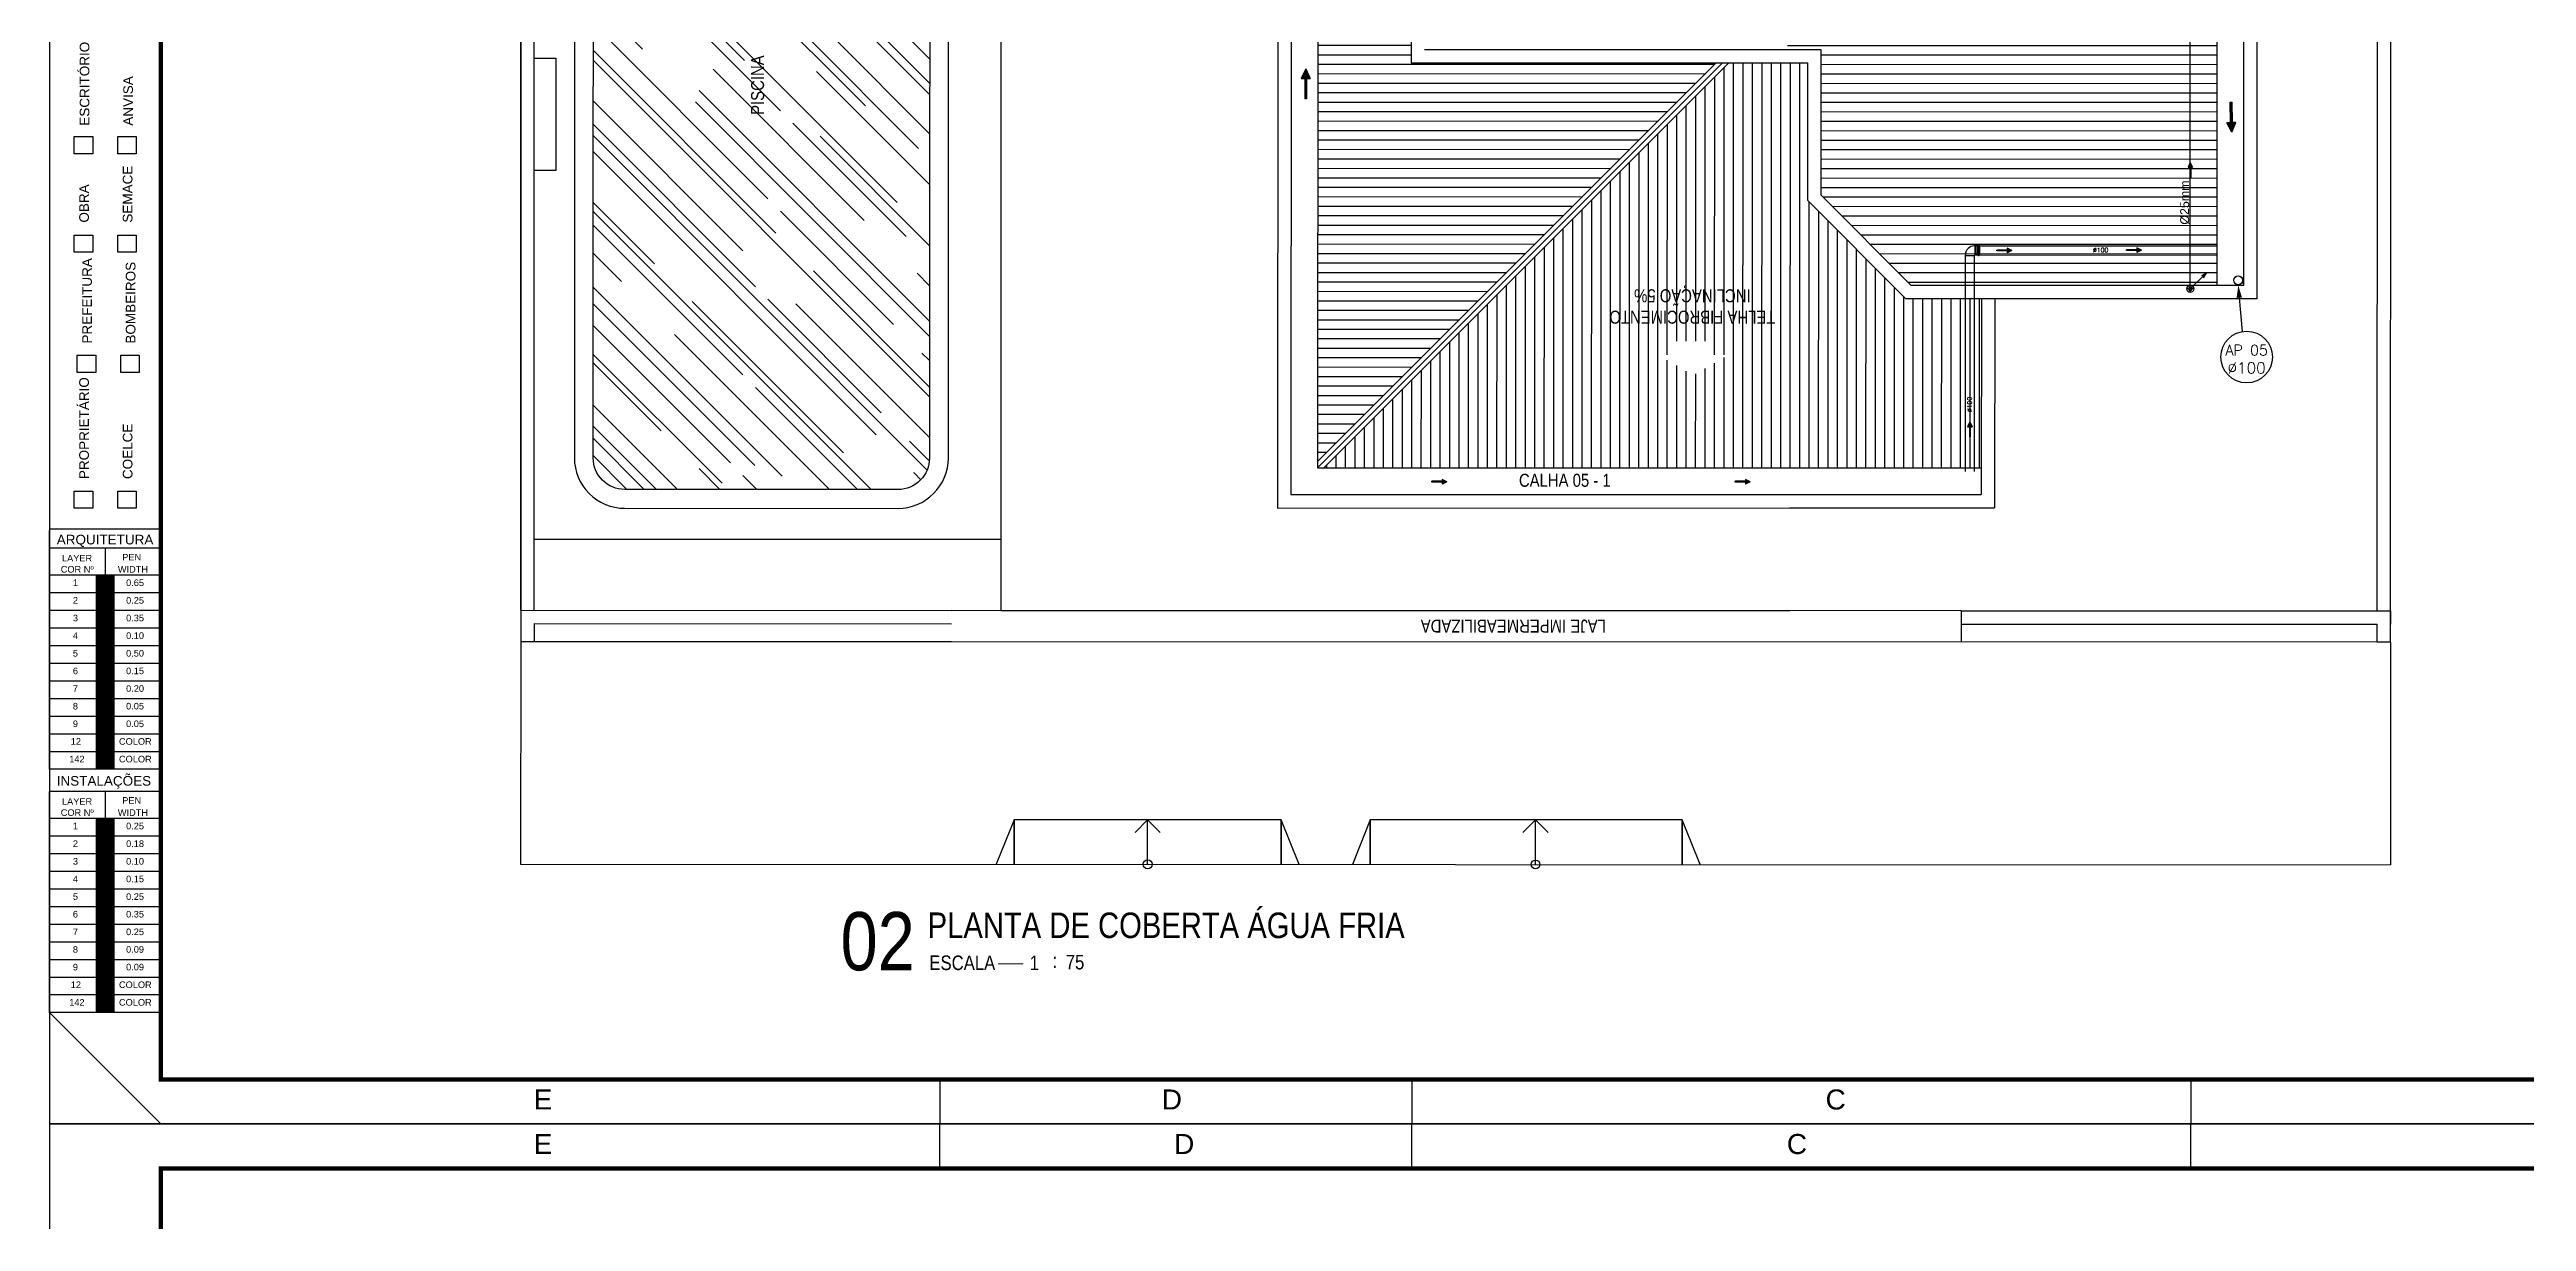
# Model space of a CAD drawing. Header units: millimetres. Extents: x 3923 to 4007, y 744 to 982.
# Drawn here: x 3923 to 3978.7, y 860.6 to 886.9 of the extents above; entities that cross this region are included whole.
import ezdxf
from ezdxf.enums import TextEntityAlignment as Align

# ---------------------------------------------------------------- set-up
doc = ezdxf.new("R2010")
doc.units = ezdxf.units.MM
doc.header["$LTSCALE"] = 20
doc.linetypes.add('CONTINU', pattern=[0])
for name, color, linetype in [('A-PEN-C', 4, 'Continuous'), ('A-PEN-W', 7, 'Continuous'), ('AF', 5, 'Continuous'), ('COTAS', 7, 'Continuous'), ('E-txt-g', 3, 'Continuous'), ('E-TXT-Y', 2, 'Continuous'), ('HIDROSSANITÁRIO', 8, 'Continuous'), ("PRANCHA - PROJETU'S", 7, 'Continuous'), ('TEXTO', 3, 'Continuous'), ('Texto-Tubos', 7, 'Continuous'), ('TigreCad', 3, 'Continuous'), ('Tinterno', 9, 'Continuous')]:
    doc.layers.add(name, color=color, linetype=linetype)
doc.layers.add('E-Txt-W', color=7, linetype='Continuous', lineweight=20)
doc.styles.add('ARIAL', font='arial.ttf', dxfattribs={"height": 2})
doc.styles.add('F2', font='ARIALN.TTF')
doc.styles.add('REG60', font='romans.shx', dxfattribs={"width": 0.8, "height": 0.15})
doc.styles.add('REG80', font='romans.shx', dxfattribs={"width": 0.8, "height": 0.2})
doc.styles.add('ROMANS', font='romans__.ttf', dxfattribs={"height": 0.1})
doc.styles.get("Standard").update_dxf_attribs({"font": 'arial.ttf'})
doc.styles.add('TCTUBOS-TXT', font='txt.shx')
pattern_1 = [(179.980357, (4161.72165, -2060.0144), (-7.2854e-05, -0.212499988), [])]

# ---------------------------------------------------------------- blocks, each defined once
blk = doc.blocks.new('ADFSGASDFG')
at = {"layer": "PRANCHA - PROJETU'S"}
h = blk.add_hatch(color=1, dxfattribs=at)
h.set_gradient(color1=(255, 0, 0), color2=(255, 0, 0), tint=1)
h.paths.add_polyline_path([(278.03, 60.265), (277.634, 60.265), (277.634, 59.869), (278.03, 59.869)])
h = blk.add_hatch(color=1, dxfattribs=at)
h.set_gradient(color1=(255, 255, 0), color2=(255, 255, 0), tint=1)
h.paths.add_polyline_path([(278.03, 59.473), (278.03, 59.869), (277.634, 59.869), (277.634, 59.473)])
h = blk.add_hatch(color=1, dxfattribs=at)
h.set_gradient(color1=(0, 255, 0), color2=(0, 255, 0), tint=1)
h.paths.add_polyline_path([(278.03, 59.473), (277.634, 59.473), (277.634, 59.077), (278.03, 59.077)])
h = blk.add_hatch(color=1, dxfattribs=at)
h.set_gradient(color1=(0, 255, 255), color2=(0, 255, 255), tint=1)
h.paths.add_polyline_path([(278.03, 59.077), (277.634, 59.077), (277.634, 58.681), (278.03, 58.681)])
h = blk.add_hatch(color=1, dxfattribs=at)
h.set_gradient(color1=(0, 0, 255), color2=(0, 0, 255), tint=1)
h.paths.add_polyline_path([(278.03, 58.681), (277.634, 58.681), (277.634, 58.285), (278.03, 58.285)])
h = blk.add_hatch(color=1, dxfattribs=at)
h.set_gradient(color1=(255, 0, 255), color2=(255, 0, 255), tint=1)
h.paths.add_polyline_path([(278.03, 58.285), (277.634, 58.285), (277.634, 57.889), (278.03, 57.889)])
h = blk.add_hatch(color=1, dxfattribs=at)
h.set_gradient(color1=(255, 255, 255), tint=1)
h.paths.add_polyline_path([(278.03, 57.889), (277.634, 57.889), (277.634, 57.493), (278.03, 57.493)])
h = blk.add_hatch(color=1, dxfattribs=at)
h.set_gradient(color1=(128, 128, 128), color2=(128, 128, 128), tint=1)
h.paths.add_polyline_path([(278.03, 57.493), (277.634, 57.493), (277.634, 57.097), (278.03, 57.097)])
h = blk.add_hatch(color=1, dxfattribs=at)
h.set_gradient(color1=(192, 192, 192), color2=(192, 192, 192), tint=1)
h.paths.add_polyline_path([(278.03, 57.097), (277.634, 57.097), (277.634, 56.701), (278.03, 56.701)])
h = blk.add_hatch(color=1, dxfattribs=at)
h.set_gradient(color1=(204, 0, 0), color2=(204, 0, 0), tint=1)
h.paths.add_polyline_path([(278.03, 56.305), (278.03, 56.701), (277.634, 56.701), (277.634, 56.305)])
h = blk.add_hatch(color=1, dxfattribs=at)
h.set_gradient(color1=(0, 153, 204), color2=(0, 153, 204), tint=1)
h.paths.add_polyline_path([(278.03, 56.305), (277.634, 56.305), (277.634, 55.909), (278.03, 55.909)])
h = blk.add_hatch(color=1, dxfattribs=at)
h.set_gradient(color1=(255, 0, 0), color2=(255, 0, 0), tint=1)
h.paths.add_polyline_path([(278.03, 54.802), (277.634, 54.802), (277.634, 54.406), (278.03, 54.406)])
h = blk.add_hatch(color=1, dxfattribs=at)
h.set_gradient(color1=(255, 255, 0), color2=(255, 255, 0), tint=1)
h.paths.add_polyline_path([(278.03, 54.01), (278.03, 54.406), (277.634, 54.406), (277.634, 54.01)])
h = blk.add_hatch(color=1, dxfattribs=at)
h.set_gradient(color1=(0, 255, 0), color2=(0, 255, 0), tint=1)
h.paths.add_polyline_path([(278.03, 54.01), (277.634, 54.01), (277.634, 53.614), (278.03, 53.614)])
h = blk.add_hatch(color=1, dxfattribs=at)
h.set_gradient(color1=(0, 255, 255), color2=(0, 255, 255), tint=1)
h.paths.add_polyline_path([(278.03, 53.614), (277.634, 53.614), (277.634, 53.218), (278.03, 53.218)])
h = blk.add_hatch(color=1, dxfattribs=at)
h.set_gradient(color1=(0, 0, 255), color2=(0, 0, 255), tint=1)
h.paths.add_polyline_path([(278.03, 53.218), (277.634, 53.218), (277.634, 52.822), (278.03, 52.822)])
h = blk.add_hatch(color=1, dxfattribs=at)
h.set_gradient(color1=(255, 0, 255), color2=(255, 0, 255), tint=1)
h.paths.add_polyline_path([(278.03, 52.822), (277.634, 52.822), (277.634, 52.426), (278.03, 52.426)])
h = blk.add_hatch(color=1, dxfattribs=at)
h.set_gradient(color1=(255, 255, 255), tint=1)
h.paths.add_polyline_path([(278.03, 52.426), (277.634, 52.426), (277.634, 52.03), (278.03, 52.03)])
h = blk.add_hatch(color=1, dxfattribs=at)
h.set_gradient(color1=(128, 128, 128), color2=(128, 128, 128), tint=1)
h.paths.add_polyline_path([(278.03, 52.03), (277.634, 52.03), (277.634, 51.634), (278.03, 51.634)])
h = blk.add_hatch(color=1, dxfattribs=at)
h.set_gradient(color1=(192, 192, 192), color2=(192, 192, 192), tint=1)
h.paths.add_polyline_path([(278.03, 51.634), (277.634, 51.634), (277.634, 51.238), (278.03, 51.238)])
h = blk.add_hatch(color=1, dxfattribs=at)
h.set_gradient(color1=(204, 0, 0), color2=(204, 0, 0), tint=1)
h.paths.add_polyline_path([(278.03, 50.842), (278.03, 51.238), (277.634, 51.238), (277.634, 50.842)])
h = blk.add_hatch(color=1, dxfattribs=at)
h.set_gradient(color1=(0, 153, 204), color2=(0, 153, 204), tint=1)
h.paths.add_polyline_path([(278.03, 50.842), (277.634, 50.842), (277.634, 50.446), (278.03, 50.446)])
at = {"layer": "PRANCHA - PROJETU'S", "color": 1}
for p, q in [((360.678, 107.346), (276.578, 107.346)), ((276.578, 107.346), (276.578, 47.946)), ((296.578, 106.346), (296.578, 107.346)), ((307.178, 106.346), (307.178, 107.346)), ((279.078, 47.946), (276.578, 50.446)), ((296.578, 48.946), (296.578, 47.946)), ((307.178, 48.946), (307.178, 47.946)), ((307.178, 48.946), (307.178, 47.946)), ((276.578, 47.946), (360.678, 47.946))]:
    blk.add_line(p, q, dxfattribs=at)
at = {"layer": "PRANCHA - PROJETU'S"}
for p, q in [((279.086, 61.299), (276.578, 61.299)), ((276.578, 55.909), (276.578, 61.272)), ((279.086, 60.876), (276.578, 60.876)), ((279.086, 60.876), (276.578, 60.876)), ((277.832, 60.265), (277.832, 60.876)), ((279.086, 60.876), (279.086, 55.909)), ((279.086, 60.265), (276.578, 60.265)), ((277.634, 55.909), (277.634, 60.265)), ((278.03, 55.909), (278.03, 60.265)), ((279.086, 59.869), (276.578, 59.869)), ((279.086, 59.473), (276.578, 59.473)), ((279.086, 59.077), (276.578, 59.077)), ((279.086, 58.681), (276.578, 58.681)), ((279.086, 58.285), (276.578, 58.285)), ((279.086, 57.889), (276.578, 57.889)), ((279.086, 57.493), (276.578, 57.493)), ((279.086, 57.097), (276.578, 57.097)), ((279.086, 56.701), (276.578, 56.701)), ((279.086, 56.305), (276.578, 56.305)), ((279.086, 55.909), (276.578, 55.909)), ((279.086, 55.413), (276.578, 55.413)), ((276.578, 50.446), (276.578, 55.413)), ((277.832, 54.802), (277.832, 55.413)), ((279.086, 55.413), (279.086, 50.446)), ((279.086, 54.802), (276.578, 54.802)), ((277.634, 50.446), (277.634, 54.802)), ((278.03, 50.446), (278.03, 54.802)), ((279.086, 54.406), (276.578, 54.406)), ((279.086, 54.01), (276.578, 54.01)), ((279.086, 53.614), (276.578, 53.614)), ((279.086, 53.218), (276.578, 53.218)), ((279.086, 52.822), (276.578, 52.822)), ((279.086, 52.426), (276.578, 52.426)), ((279.086, 52.03), (276.578, 52.03)), ((279.086, 51.634), (276.578, 51.634)), ((279.086, 51.238), (276.578, 51.238)), ((279.086, 50.842), (276.578, 50.842)), ((279.086, 50.446), (276.578, 50.446))]:
    blk.add_line(p, q, dxfattribs=at)
at = {"layer": "PRANCHA - PROJETU'S", "color": 4, "const_width": 0.1}
blk.add_lwpolyline([(279.078, 106.346), (359.678, 106.346), (359.678, 48.946), (279.078, 48.946)], close=True, dxfattribs=at)
at = {"layer": "PRANCHA - PROJETU'S"}
for points in [[(277.13, 70.118), (277.548, 70.118), (277.548, 69.732), (277.13, 69.732)], [(278.109, 70.118), (278.526, 70.118), (278.526, 69.732), (278.109, 69.732)], [(277.13, 67.904), (277.548, 67.904), (277.548, 67.518), (277.13, 67.518)], [(278.109, 67.904), (278.526, 67.904), (278.526, 67.518), (278.109, 67.518)], [(277.197, 65.206), (277.615, 65.206), (277.615, 64.821), (277.197, 64.821)], [(278.176, 65.206), (278.594, 65.206), (278.594, 64.821), (278.176, 64.821)], [(277.13, 62.158), (277.548, 62.158), (277.548, 61.773), (277.13, 61.773)], [(278.109, 62.158), (278.526, 62.158), (278.526, 61.773), (278.109, 61.773)]]:
    blk.add_lwpolyline(points, close=True, dxfattribs=at)
at = {"layer": "PRANCHA - PROJETU'S", "color": 50, "linetype": 'Continuous', "style": 'ARIAL'}
for s, p in [('E', (287.661, 106.896)), ('D', (302.065, 106.896)), ('C', (315.828, 106.896)), ('E', (287.661, 48.496)), ('D', (301.788, 48.496)), ('C', (316.698, 48.496)), ('C', (316.698, 48.496))]:
    blk.add_text(s, height=0.45, dxfattribs=at).set_placement(p, align=Align.MIDDLE)
at = {"layer": "PRANCHA - PROJETU'S", "color": 2, "style": 'ARIAL'}
for s, height, p in [('ESCRITÓRIO', 0.2168, (277.256, 70.361)), ('ANVISA', 0.2168, (278.235, 70.361)), ('OBRA', 0.2168, (277.245, 68.185)), ('SEMACE', 0.2168, (278.224, 68.185)), ('PREFEITURA', 0.2168, (277.312, 65.469)), ('BOMBEIROS', 0.2168, (278.291, 65.469)), ('PROPRIETÁRIO', 0.21676, (277.245, 62.426)), ('COELCE', 0.2168, (278.224, 62.426))]:
    blk.add_text(s, height=height, rotation=90, dxfattribs=at).set_placement(p, align=Align.TOP_LEFT)
for s, p in [('ARQUITETURA', (276.74, 61.176)), ('INSTALAÇÕES', (276.74, 55.759))]:
    blk.add_text(s, height=0.21676, dxfattribs=at).set_placement(p, align=Align.TOP_LEFT)
at = {"layer": "PRANCHA - PROJETU'S", "style": 'ARIAL'}
for s, height, p in [('LAYER', 0.1479, (276.858, 60.724)), ('PEN', 0.1479, (278.211, 60.747)), ('COR Nº', 0.1479, (276.83, 60.474)), ('1', 0.148, (277.102, 60.173)), ('WIDTH', 0.1479, (278.113, 60.474)), ('0.65', 0.1479, (278.298, 60.173)), ('2', 0.148, (277.102, 59.777)), ('0.25', 0.1479, (278.298, 59.777)), ('4', 0.148, (277.102, 58.985)), ('3', 0.148, (277.102, 59.381)), ('0.35', 0.1479, (278.298, 59.381)), ('0.10', 0.1479, (278.298, 58.985)), ('5', 0.148, (277.102, 58.589)), ('0.50', 0.1479, (278.298, 58.589)), ('6', 0.148, (277.102, 58.193)), ('0.15', 0.1479, (278.298, 58.193)), ('8', 0.148, (277.102, 57.401)), ('7', 0.148, (277.102, 57.797)), ('0.20', 0.1479, (278.298, 57.797)), ('0.05', 0.1479, (278.298, 57.401)), ('9', 0.148, (277.102, 57.005)), ('0.05', 0.1479, (278.298, 57.005)), ('142', 0.1479, (277.02, 56.213)), ('12', 0.1479, (277.055, 56.609)), ('COLOR', 0.1479, (278.138, 56.609)), ('COLOR', 0.1479, (278.138, 56.213)), ('LAYER', 0.1479, (276.858, 55.261)), ('PEN', 0.1479, (278.211, 55.284)), ('COR Nº', 0.1479, (276.83, 55.011)), ('1', 0.148, (277.102, 54.71)), ('WIDTH', 0.1479, (278.113, 55.011)), ('0.25', 0.1479, (278.298, 54.71)), ('2', 0.148, (277.102, 54.314)), ('0.18', 0.1479, (278.298, 54.314)), ('4', 0.148, (277.102, 53.522)), ('3', 0.148, (277.102, 53.918)), ('0.10', 0.1479, (278.298, 53.918)), ('0.15', 0.1479, (278.298, 53.522)), ('5', 0.148, (277.102, 53.126)), ('0.25', 0.1479, (278.298, 53.126)), ('6', 0.148, (277.102, 52.73)), ('7', 0.148, (277.102, 52.334)), ('0.35', 0.1479, (278.298, 52.73)), ('0.25', 0.1479, (278.298, 52.334)), ('8', 0.148, (277.102, 51.938)), ('0.09', 0.1479, (278.298, 51.938)), ('9', 0.148, (277.102, 51.542)), ('0.09', 0.1479, (278.298, 51.542)), ('142', 0.1479, (277.02, 50.75)), ('12', 0.1479, (277.055, 51.146)), ('COLOR', 0.1479, (278.138, 51.146)), ('COLOR', 0.1479, (278.138, 50.75))]:
    blk.add_text(s, height=height, dxfattribs=at).set_placement(p, align=Align.TOP_LEFT)
blk = doc.blocks.new('IND_DES')
at = {"layer": 'E-Txt-W', "color": 7}
blk.add_line((0.027, -0.243), (0.198, -0.243), dxfattribs=at)
at = {"layer": 'E-txt-g', "color": 7, "style": 'F2'}
for s, p in [('ESCALA', (-0.446, -0.286)), ('1', (0.243, -0.286)), (':', (0.399, -0.271))]:
    blk.add_text(s, height=0.1, dxfattribs=at).set_placement(p)
blk.add_attdef('ESCALA', (0.49, -0.281), '', height=0.1, dxfattribs=at)
at = {"layer": 'E-Txt-W', "color": 6, "style": 'F2'}
blk.add_attdef('00', text='', height=0.4, dxfattribs=at).set_placement((-0.708, -0.288), align=Align.CENTER)
at = {"layer": 'E-TXT-Y', "color": 7, "style": 'F2'}
for tag, p in [('PROJETO', (-0.456, 0.183)), ('DESENHO', (-0.458, -0.066))]:
    blk.add_attdef(tag, p, '', height=0.175, dxfattribs=at)
blk = doc.blocks.new('TXT-AMB75')
at = {"layer": 'E-txt-g', "style": 'REG80', "width": 0.8, "flags": 8}
blk.add_attdef('TXT', text='', height=0.2, dxfattribs=at).set_placement((0.005, 0.296), align=Align.CENTER)
at = {"layer": 'E-Txt-W', "style": 'REG60', "width": 0.8, "flags": 8}
blk.add_attdef('TXT', text='', height=0.15, dxfattribs=at).set_placement((0.005, 0.027), align=Align.CENTER)
blk = doc.blocks.new('Seta')
at = {"layer": 'AF'}
blk.add_hatch(color=256, dxfattribs=at).paths.add_polyline_path([(-0.115, 0.004), (-0.115, -0.006), (0, -0.006), (0, -0.027), (0.053, -0.001), (0, 0.024), (0, 0.004)])
for p, q in [((0, 0.004), (-0.115, 0.004)), ((-0.115, -0.006), (-0.115, 0.004)), ((0.053, -0.001), (0, 0.024)), ((0, 0.024), (0, 0.004)), ((0, -0.006), (-0.115, -0.006)), ((0.053, -0.001), (0, -0.027)), ((0, -0.006), (0, -0.027))]:
    blk.add_line(p, q, dxfattribs=at)
blk = doc.blocks.new('CIRCULOS')
at = {"layer": 'COTAS'}
for p, q in [((-4, 0), (4, 0)), ((0, 4), (0, -4))]:
    blk.add_line(p, q, dxfattribs=at)
for radius in [2, 1]:
    blk.add_circle((0, 0), radius, dxfattribs=at)
blk = doc.blocks.new('j9n100p')
at = {"layer": 'TigreCad'}
for p, q in [((55, 51), (49, 51)), ((57, 53), (55, 51)), ((77, 53), (57, 53)), ((57, 53), (57, -53)), ((89, 53), (77, 53)), ((77, 53), (77, 53)), ((77, 53), (77, -53)), ((90, 57), (90, 54)), ((101, 58), (91, 58)), ((91, 57), (91, -57)), ((101, 57), (101, -57)), ((102, 57), (103, 54)), ((108, 53), (104, 53)), ((108, 53), (108, -53)), ((-51, -60), (-51, -49)), ((51, -60), (51, -52)), ((55, -51), (52, -51)), ((57, -53), (55, -51)), ((77, -53), (57, -53)), ((89, -53), (77, -53)), ((77, -53), (77, -53)), ((90, -57), (90, -54)), ((101, -58), (91, -58)), ((102, -57), (103, -54)), ((108, -53), (104, -53))]:
    blk.add_line(p, q, dxfattribs=at)
for centre, radius, start, end in [((49, -49), 99.4, 90, 180), ((89, 54), 1, 270, 355), ((91, 57), 1, 90, 175), ((101, 57), 1, 15, 90), ((104, 54), 1, 195, 270), ((52, -52), 1, 90, 180), ((89, -54), 1, 5, 90), ((91, -57), 1, 185, 270), ((101, -57), 1, 270, 345), ((104, -54), 1, 90, 165)]:
    blk.add_arc(centre, radius, start, end, dxfattribs=at)
at = {"layer": 'Tinterno'}
for p, q in [((55, 51), (55, -51)), ((77, 53), (77, -53)), ((90, 53), (90, -53)), ((103, 53), (103, -53)), ((51, -60), (-51, -60))]:
    blk.add_line(p, q, dxfattribs=at)
blk = doc.blocks.new('11031030d')
at = {"layer": 'TigreCad'}
blk.add_circle((0, 0), 50.8, dxfattribs=at)
at = {"layer": 'Tinterno'}
blk.add_circle((0, 0), 49, dxfattribs=at)

msp = doc.modelspace()

# ---------------------------------------------------------------- hatches: boundary and pattern name
at = {"layer": 'HIDROSSANITÁRIO', "linetype": 'Continuous'}
h = msp.add_hatch(dxfattribs=at)
h.set_pattern_fill('ANSI31', color=256, scale=1.7, angle=134.9804, style=0)
h.set_pattern_definition(pattern_1)
h.paths.add_polyline_path([(3970.115, 907.408), (3970.113, 900.94), (3974.721, 900.938), (3974.723, 907.406), (3972.623, 907.407)])
h.paths.add_polyline_path([(3962.075, 912.311), (3962.071, 900.943), (3970.113, 900.94), (3970.115, 907.408), (3968.823, 907.408), (3968.223, 907.409), (3968.225, 912.309)])
h.paths.add_polyline_path([(3967.875, 903.198), (3968.18, 903.198), (3968.18, 903.533), (3968.639, 902.739), (3968.18, 901.945), (3968.18, 902.28), (3967.874, 902.28)], flags=16)
h.paths.add_polyline_path([(3962.071, 900.943), (3962.069, 893.709), (3970.111, 893.707), (3970.113, 900.94)])
h.paths.add_polyline_path([(3962.069, 893.709), (3962.066, 886.911), (3962.816, 886.91), (3962.815, 883.65), (3964.848, 881.616), (3970.107, 881.615), (3970.111, 893.707)])
h.paths.add_polyline_path([(3967.776, 891.067), (3968.082, 891.067), (3968.082, 891.403), (3968.541, 890.608), (3968.082, 889.814), (3968.082, 890.15), (3967.776, 890.15)], flags=16)
h.paths.add_polyline_path([(3970.111, 893.707), (3970.107, 881.615), (3971.714, 881.614), (3971.719, 893.706)])
h.paths.add_polyline_path([(3970.113, 900.94), (3970.111, 893.707), (3971.719, 893.706), (3971.721, 900.707), (3972.321, 900.707), (3974.721, 900.706), (3974.721, 900.938)])
h.paths.add_polyline_path([(3967.692, 901.252), (3967.693, 904.275), (3967.031, 904.276), (3967.03, 901.252)], flags=24)
h.paths.add_polyline_path([(3967.098, 901.259), (3967.099, 904.269), (3966.646, 904.269), (3966.645, 901.259)], flags=24)
h.paths.add_polyline_path([(3967.54, 899.381), (3966.749, 899.381), (3966.749, 898.777), (3967.54, 898.777)], flags=24)
h.paths.add_polyline_path([(3967.594, 889.122), (3967.595, 892.145), (3966.933, 892.145), (3966.932, 889.122)], flags=24)
h.paths.add_polyline_path([(3967, 889.129), (3967.001, 892.138), (3966.548, 892.138), (3966.547, 889.129)], flags=24)
h.paths.add_polyline_path([(3967.621, 881.154), (3967.621, 881.76), (3967.018, 881.761), (3967.017, 881.154)], flags=9)
h = msp.add_hatch(dxfattribs=at)
h.set_pattern_fill('ANSI31', color=256, scale=1.7, angle=134.9804, style=0)
h.set_pattern_definition(pattern_1)
h.paths.add_polyline_path([(3952.1, 893.713), (3952.1, 893.384), (3951.91, 893.713), (3951.519, 893.713), (3951.513, 877.664), (3960.467, 886.611), (3953.616, 886.614), (3953.619, 893.712)])
h.paths.add_polyline_path([(3951.521, 900.946), (3951.519, 893.713), (3951.91, 893.713), (3951.641, 894.179), (3952.1, 894.973), (3952.1, 894.637), (3952.406, 894.637), (3952.406, 893.713), (3953.619, 893.712), (3953.621, 900.945)])
h.paths.add_polyline_path([(3951.522, 905.014), (3951.521, 900.946), (3953.621, 900.945), (3953.622, 905.014)])
h.paths.add_polyline_path([(3953.557, 892.832), (3953.558, 895.669), (3952.896, 895.67), (3952.895, 892.832)], flags=9)
h.paths.add_polyline_path([(3952.962, 892.31), (3952.964, 896.191), (3952.511, 896.192), (3952.51, 892.31)], flags=9)
h.paths.add_polyline_path([(3958.457, 886.068), (3957.665, 886.068), (3957.665, 885.464), (3958.457, 885.464)], flags=24)
h.paths.add_polyline_path([(3954.082, 899.386), (3953.475, 899.386), (3953.475, 898.782), (3954.082, 898.782)], flags=9)
h.paths.add_polyline_path([(3952.677, 899.386), (3951.886, 899.386), (3951.885, 898.783), (3952.677, 898.782)], flags=24)
at = {"layer": 'HIDROSSANITÁRIO'}
h = msp.add_hatch(dxfattribs=at)
h.set_pattern_fill('AR-RROOF', color=256, scale=1.2, angle=134.9804, style=0)
h.set_pattern_definition([(134.980357, (4160.7897, -2060.3509), (-2.7149408, 1.0191646), [18, -2.4, 6, -1.2]), (134.980357, (4159.2372, -2059.6461), (-0.2806921, -1.97697444), [3.6, -0.396, 7.2, -0.9]), (134.980357, (4159.6441, -2060.6475), (-4.97954205, 3.84553988), [9.6, -1.68, 4.8, -1.2])])
edge = h.paths.add_edge_path()
edge.add_arc((3942.094, 894.432), 0.706, -0.0196, 89.9804, ccw=False)
edge.add_line((3942.8, 894.432), (3942.794, 877.738))
edge.add_arc((3942.089, 877.738), 0.706, 269.9804, 359.9804, ccw=False)
edge.add_line((3942.088, 877.032), (3935.947, 877.035))
edge.add_arc((3935.947, 877.74), 0.706, 179.9804, 269.9804, ccw=False)
edge.add_line((3935.242, 877.74), (3935.247, 894.434))
edge.add_arc((3935.953, 894.434), 0.706, 89.9804, 179.9804, ccw=False)
edge.add_line((3935.953, 895.14), (3942.095, 895.138))
h.paths.add_polyline_path([(3939.159, 885.368), (3939.159, 886.856), (3938.707, 886.856), (3938.706, 885.368)], flags=24)
at = {"layer": 'HIDROSSANITÁRIO', "linetype": 'Continuous'}
h = msp.add_hatch(dxfattribs=at)
h.set_pattern_fill('ANSI31', color=256, scale=1.7, angle=224.9804, style=0)
h.set_pattern_definition([(269.980357, (4161.72165, -2060.0144), (0.212499988, -7.2854e-05), [])])
h.paths.add_polyline_path([(3966.42, 877.517), (3966.421, 881.316), (3964.723, 881.316), (3962.515, 883.526), (3962.516, 886.611), (3960.75, 886.611), (3951.654, 877.522)])
h.paths.add_polyline_path([(3959.16, 880.056), (3959.496, 880.056), (3959.496, 880.361), (3960.413, 880.361), (3960.413, 880.055), (3960.749, 880.055), (3959.954, 879.597)], flags=16)
h.paths.add_polyline_path([(3961.871, 881.127), (3957.99, 881.128), (3957.99, 880.676), (3961.871, 880.674)], flags=24)
h.paths.add_polyline_path([(3961.349, 881.721), (3958.512, 881.722), (3958.511, 881.061), (3961.349, 881.06)], flags=24)
h.paths.add_polyline_path([(3966.576, 880.647), (3966.566, 880.647), (3966.566, 880.641), (3966.576, 880.641)], flags=9)
h.paths.add_polyline_path([(3965.577, 880.647), (3965.567, 880.647), (3965.567, 880.641), (3965.577, 880.641)], flags=24)
h.paths.add_polyline_path([(3963.625, 880.648), (3963.613, 880.648), (3963.613, 880.642), (3963.625, 880.642)], flags=24)
h.paths.add_polyline_path([(3961.847, 885.063), (3961.847, 885.075), (3961.841, 885.075), (3961.841, 885.063)], flags=24)

# ---------------------------------------------------------------- linework, layer by layer
for p, q in [((3971.114, 881.535), (3971.468, 881.889)), ((3971.468, 881.889), (3971.364, 881.827)), ((3971.468, 881.889), (3971.406, 881.785))]:
    msp.add_line(p, q)
msp.add_ellipse((3971.114, 881.535), major_axis=(0.0547, 0.0547), ratio=1, start_param=0.785398, end_param=7.068583)
at = {"layer": 'A-PEN-C'}
msp.add_line((3972.215, 881.339), (3972.283, 880.579), dxfattribs=at)
msp.add_circle((3972.38, 880.006), 0.58, dxfattribs=at)
msp.add_solid([(3972.192, 881.619), (3972.155, 881.334), (3972.274, 881.344)], dxfattribs=at)
at = {"layer": 'AF'}
msp.add_line((3971.115, 881.612), (3971.114, 908.376), dxfattribs=at)
at = {"layer": 'HIDROSSANITÁRIO', "linetype": 'Continuous'}
for p, q in [((3950.622, 905.015), (3950.613, 876.614)), ((3950.922, 905.015), (3950.913, 876.923)), ((3951.522, 905.014), (3951.513, 877.522)), ((3953.622, 905.014), (3953.616, 886.614)), ((3971.714, 881.614), (3971.721, 900.707)), ((3972.314, 881.614), (3972.321, 900.707)), ((3972.614, 881.314), (3972.621, 900.407)), ((3975.312, 874.306), (3975.321, 900.406)), ((3975.612, 873.606), (3975.621, 900.406)), ((3933.612, 874.32), (3933.62, 896.94)), ((3933.912, 874.32), (3933.92, 896.94)), ((3953.916, 886.914), (3962.816, 886.91)), ((3962.816, 886.91), (3962.815, 883.65)), ((3951.513, 877.522), (3960.608, 886.611)), ((3951.513, 877.664), (3960.467, 886.611)), ((3951.654, 877.522), (3960.75, 886.611)), ((3953.616, 886.614), (3962.516, 886.611)), ((3962.516, 886.611), (3962.515, 883.526)), ((3964.723, 881.316), (3962.515, 883.526)), ((3964.848, 881.616), (3962.815, 883.65)), ((3972.614, 881.314), (3964.723, 881.316)), ((3972.314, 881.614), (3964.848, 881.616)), ((3966.421, 881.316, 3.659), (3966.42, 876.917, 3.659)), ((3966.721, 881.316, 3.659), (3966.719, 876.617, 3.659)), ((3951.513, 877.522, 3.659), (3966.42, 877.517, 3.659)), ((3950.913, 876.923, 3.659), (3966.42, 876.917, 3.659)), ((3950.613, 876.614, -0.281), (3962.113, 876.619, 3.659)), ((3962.113, 876.619, 3.659), (3966.719, 876.617, 3.659)), ((3944.397, 875.908), (3933.912, 875.912)), ((3933.612, 873.62), (3933.61, 868.62)), ((3933.912, 873.62), (3943.292, 873.617, 1.943)), ((3943.292, 873.617, 1.943), (3965.964, 873.609, 1.943)), ((3975.312, 873.606), (3965.964, 873.609, 1.047)), ((3975.612, 873.606), (3975.61, 868.606)), ((3933.61, 868.62), (3975.61, 868.606))]:
    msp.add_line(p, q, dxfattribs=at)
at = {"layer": 'HIDROSSANITÁRIO'}
for p, q in [((3933.62, 896.94), (3933.612, 873.92)), ((3933.62, 896.94), (3933.612, 873.92)), ((3933.612, 874.32, 0.972), (3943.292, 874.317, 0.972)), ((3933.612, 874.32, 0.972), (3933.612, 873.62, 0.972)), ((3965.964, 874.309, 0.972), (3943.292, 874.317, 0.972)), ((3965.964, 874.309), (3975.612, 874.306)), ((3965.964, 874.309, 0.972), (3965.964, 873.609, 1.943)), ((3975.612, 874.306), (3975.612, 874.006)), ((3933.612, 873.92), (3933.612, 873.62)), ((3933.612, 873.92), (3933.612, 873.62)), ((3933.612, 873.62), (3933.912, 873.62)), ((3933.912, 874.02, -0.005), (3933.912, 873.92)), ((3933.912, 874.02), (3933.912, 873.92)), ((3933.912, 874.02, 0.972), (3943.292, 874.017, 0.972)), ((3933.912, 874.02), (3933.912, 873.62)), ((3965.964, 874.009, 0.972), (3975.312, 874.006)), ((3975.312, 873.606), (3975.312, 874.006)), ((3975.612, 873.606), (3975.312, 873.606)), ((3975.612, 873.606), (3975.612, 874.006)), ((3947.695, 869.616), (3947.412, 869.333)), ((3947.695, 869.616), (3947.978, 869.333)), ((3956.407, 869.613), (3956.124, 869.33)), ((3956.407, 869.613), (3956.69, 869.33))]:
    msp.add_line(p, q, dxfattribs=at)
at = {"layer": 'HIDROSSANITÁRIO', "linetype": 'CONTINU'}
for p, q in [((3947.695, 868.616, -0.469), (3947.695, 869.616)), ((3956.407, 868.613, -0.469), (3956.407, 869.613))]:
    msp.add_line(p, q, dxfattribs=at)
at = {"layer": 'HIDROSSANITÁRIO', "elevation": 1.58}
for points in [[(3941.72, 897.663), (3941.879, 897.635), (3942.329, 897.482), (3942.941, 897.147), (3943.728, 896.392), (3944.18, 895.58), (3944.396, 894.662), (3944.396, 875.908)], [(3941.72, 897.663), (3941.879, 897.635), (3942.329, 897.482), (3942.941, 897.147), (3943.728, 896.392), (3944.18, 895.58), (3944.396, 894.662), (3944.396, 874.317), (3962.112, 874.311)]]:
    msp.add_lwpolyline(points, dxfattribs=at)
at = {"layer": 'HIDROSSANITÁRIO', "linetype": 'Continuous', "elevation": -0.493}
for points in [[(3942.095, 895.561), (3935.953, 895.563, 0.414214), (3934.824, 894.434), (3934.818, 877.741, 0.414214), (3935.947, 876.611), (3942.088, 876.609, 0.414214), (3943.218, 877.738), (3943.223, 894.432, 0.414214)], [(3942.095, 895.138, -0.414214), (3942.8, 894.432), (3942.794, 877.738, -0.414214), (3942.088, 877.032), (3935.947, 877.035, -0.414214), (3935.242, 877.74), (3935.247, 894.434, -0.414214), (3935.953, 895.14)]]:
    msp.add_lwpolyline(points, format="xyb", close=True, dxfattribs=at)
at = {"layer": 'HIDROSSANITÁRIO'}
msp.add_lwpolyline([(3933.915, 884.192), (3933.916, 886.717), (3934.403, 886.717), (3934.402, 884.192)], close=True, dxfattribs=at)
at = {"layer": 'HIDROSSANITÁRIO', "linetype": 'Continuous'}
for points in [[(3951.095, 868.614), (3950.695, 869.615), (3950.695, 868.615), (3950.695, 869.615), (3944.695, 869.617), (3944.695, 868.617), (3944.695, 869.617), (3944.295, 868.617)], [(3960.102, 868.611), (3959.702, 869.612), (3959.702, 868.612), (3959.702, 869.612), (3952.695, 869.614), (3952.695, 868.614), (3952.695, 869.614), (3952.295, 868.614)]]:
    msp.add_lwpolyline(points, dxfattribs=at)
at = {"layer": 'HIDROSSANITÁRIO'}
for centre in [(3947.695, 868.616, -0.469), (3956.407, 868.613, -0.469)]:
    msp.add_circle(centre, 0.0998, dxfattribs=at)
at = {"layer": "PRANCHA - PROJETU'S", "color": 1}
for p in [(3971.129, 863.786), (3971.129, 861.786)]:
    msp.add_line(p, (3971.129, 862.786), dxfattribs=at)
at = {"layer": 'TigreCad'}
for p, q in [((3966.381, 882.502), (3971.715, 882.501)), ((3966.064, 877.44), (3966.064, 882.281)), ((3966.267, 877.44), (3966.267, 882.281)), ((3966.381, 882.299), (3971.714, 882.297))]:
    msp.add_line(p, q, dxfattribs=at)

# ---------------------------------------------------------------- block references
at = {"layer": 'A-PEN-W', "xscale": -0.02, "yscale": 0.02, "zscale": 0.02, "rotation": 270}
msp.add_blockref('CIRCULOS', (3971.114, 881.535), dxfattribs=at)
at = {"layer": 'AF'}
for p, xscale, yscale, zscale, rotation in [((3951.24, 886.263), 4, 4, 4, 89.99999999999999), ((3972.044, 885.27), 4, 4, 4, 270.9999999999999), ((3971.112, 884.267), 2, 2, 2, 90), ((3966.16, 878.443), 2, 2, 2, 89.99999999999999)]:
    msp.add_blockref('Seta', p, dxfattribs=dict(at, xscale=xscale, yscale=yscale, zscale=zscale, rotation=rotation))
for name, p, xscale, yscale, zscale in [('Seta', (3967.001, 882.4), 2, 2, 2), ('Seta', (3969.91, 882.408), 2, 2, 2), ('11031030d', (3972.19, 881.729), 0.002, 0.002, 0.002), ('Seta', (3954.308, 877.209), 2, 2, 2), ('Seta', (3961.12, 877.209), 2, 2, 2)]:
    msp.add_blockref(name, p, dxfattribs=dict(at, xscale=xscale, yscale=yscale, zscale=zscale))
at = {"layer": 'HIDROSSANITÁRIO'}
ref = msp.add_blockref('TXT-AMB75', (3939.511, 886.104, -0.493), dxfattribs=dict(at, xscale=1.458000000000002, yscale=1.458000000000002, zscale=1.458000000000002, rotation=89.98035666057278))
ref.add_attrib('TXT', 'PISCINA', dxfattribs={"layer": 'E-txt-g', "color": 2, "height": 0.2916, "rotation": 89.9804, "style": 'F2'}).set_placement((3939.079, 886.112, -0.493), align=Align.CENTER)
ref = msp.add_blockref('TXT-AMB75', (3959.938, 881.567, -3.078), dxfattribs=dict(at, xscale=1.458000000000002, yscale=1.458000000000002, zscale=1.458000000000002, rotation=179.9803566605728))
ref.add_attrib('TXT', 'TELHA FIBROCIMENTO', dxfattribs={"layer": 'E-txt-g', "color": 2, "height": 0.2916, "rotation": 179.9804, "style": 'F2'}).set_placement((3959.93, 881.047, -3.078), align=Align.CENTER)
ref.add_attrib('TXT', 'INCLINAÇÃO 5%', dxfattribs={"layer": 'E-Txt-W', "color": 2, "height": 0.2916, "rotation": 179.9804, "style": 'F2'}).set_placement((3959.93, 881.528, -3.078), align=Align.CENTER)
at = {"layer": 'HIDROSSANITÁRIO', "xscale": 0.03057599999997219, "yscale": 0.03057599999997219, "zscale": 0.03057599999997219, "rotation": 269.9803566605728}
msp.add_blockref('Seta', (3959.955, 880.361, -3.078), dxfattribs=at)
at = {"layer": 'HIDROSSANITÁRIO'}
ref = msp.add_blockref('TXT-AMB75', (3957.057, 876.573, 2.946), dxfattribs=dict(at, xscale=1.458000000000003, yscale=1.458000000000003, zscale=1.458000000000003, rotation=359.9803566605727))
ref.add_attrib('TXT', 'CALHA 05 - 1', dxfattribs={"layer": 'E-txt-g', "color": 2, "height": 0.2916, "rotation": 359.9804, "style": 'F2'}).set_placement((3957.065, 877.093, 2.946), align=Align.CENTER)
ref = msp.add_blockref('TXT-AMB75', (3955.916, 874.631, -0.713), dxfattribs=dict(at, xscale=1.458000000000002, yscale=1.458000000000002, zscale=1.458000000000002, rotation=179.9803566605728))
ref.add_attrib('TXT', 'LAJE IMPERMEABILIZADA', dxfattribs={"layer": 'E-txt-g', "color": 2, "height": 0.2916, "rotation": 179.9804, "style": 'F2'}).set_placement((3955.908, 874.111, -0.713), align=Align.CENTER)
ref = msp.add_blockref('IND_DES', (3944.252, 867.177), dxfattribs=dict(at, xscale=3.272480263815854, yscale=3.272480263815854, zscale=3.272480263815854, rotation=359.9803566605727))
ref.add_attrib('00', '02', dxfattribs={"layer": 'E-Txt-W', "height": 1.309, "rotation": 359.9804, "style": 'F2'}).set_placement((3941.631, 866.235), align=Align.CENTER)
ref.add_attrib('DESENHO', 'PLANTA DE COBERTA ÁGUA FRIA', (3942.753, 866.962), dxfattribs={"layer": 'E-TXT-Y', "color": 2, "height": 0.57268, "rotation": 359.9804, "style": 'F2'})
ref.add_attrib('ESCALA', '75', (3945.855, 866.256), dxfattribs={"layer": 'E-txt-g', "color": 7, "height": 0.3272, "rotation": 359.9804, "style": 'F2'})
at = {"layer": "PRANCHA - PROJETU'S", "color": 1}
for p in [(3646.451, 814.84), (3646.451, 755.44)]:
    msp.add_blockref('ADFSGASDFG', p, dxfattribs=at)
at = {"layer": 'TigreCad', "xscale": 0.002, "yscale": 0.002, "zscale": 0.002}
msp.add_blockref('j9n100p', (3966.165, 882.401), dxfattribs=at)

# ---------------------------------------------------------------- texts
at = {"layer": 'A-PEN-C', "style": 'ROMANS'}
for s, height, p in [('AP 05', 0.234, (3972.38, 880.043)), ('%%C100', 0.2494, (3972.379, 879.637))]:
    msp.add_text(s, height=height, dxfattribs=at).set_placement(p, align=Align.CENTER)
at = {"layer": 'TEXTO'}
msp.add_text('Ø25mm', height=0.2, rotation=90, dxfattribs=at).set_placement((3970.987, 883.475), align=Align.MIDDLE_CENTER)
at = {"layer": 'Texto-Tubos', "style": 'TCTUBOS-TXT'}
for rotation, p in [(359.9804, (3969.1, 882.36)), (90, (3966.207, 878.942))]:
    msp.add_text('%%C100', height=0.1, rotation=rotation, dxfattribs=at).set_placement(p, align=Align.CENTER)

doc.saveas('drawing.dxf')
